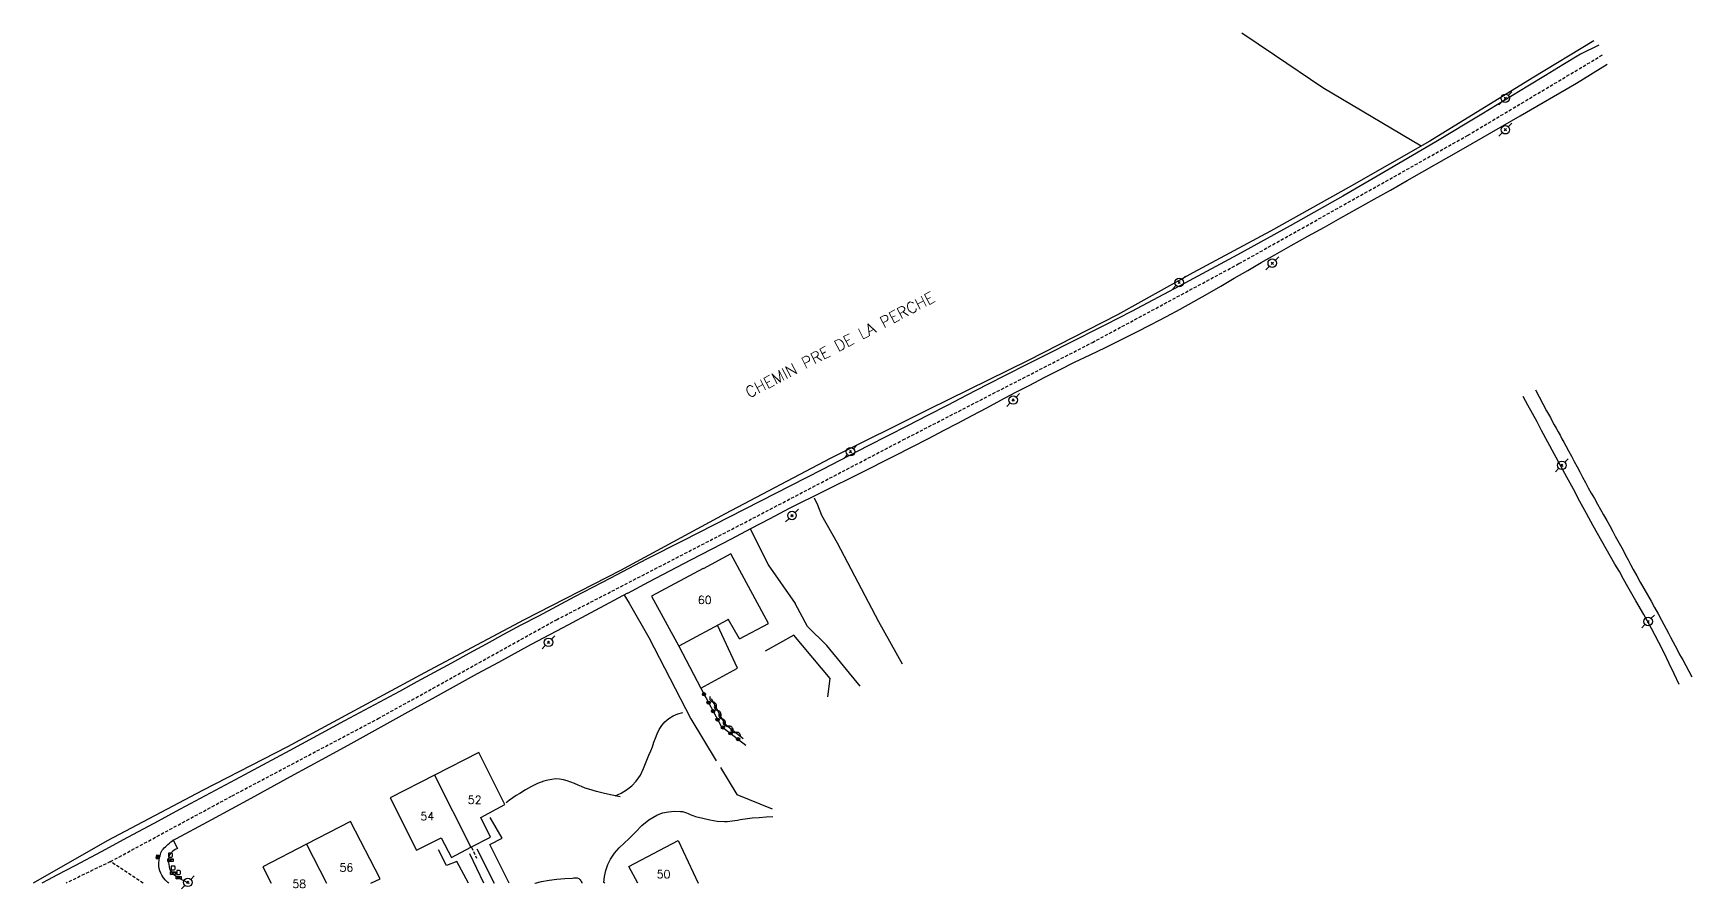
# Model space of a CAD drawing. Header units: millimetres. Extents: x 149000 to 150002, y 151999 to 153000.
# Drawn here: x 149032.4 to 149291.5, y 151999.1 to 152132.6 of the extents above; entities that cross this region are included whole.
import ezdxf
from ezdxf.enums import TextEntityAlignment as Align

# ---------------------------------------------------------------- set-up
doc = ezdxf.new("R2010")
doc.units = ezdxf.units.MM
doc.linetypes.add('DASHED', pattern=[0.75, 0.5, -0.25])
doc.layers.get('0').update_dxf_attribs({"linetype": 'CONTINUOUS'})
for name, color, linetype in [('W0001', 6, 'DASHED'), ('W0008', 7, 'CONTINUOUS'), ('W0014', 7, 'CONTINUOUS'), ('W0017', 7, 'CONTINUOUS'), ('w0101', 7, 'CONTINUOUS'), ('W0104', 1, 'CONTINUOUS'), ('W0112', 1, 'DASHED'), ('w0211', 2, 'CONTINUOUS'), ('W0214', 2, 'CONTINUOUS'), ('W0310', 3, 'CONTINUOUS'), ('w0323', 7, 'CONTINUOUS'), ('W0330', 7, 'CONTINUOUS'), ('W0401', 7, 'CONTINUOUS'), ('W0438', 7, 'CONTINUOUS'), ('W0473', 7, 'CONTINUOUS'), ('W0989', 7, 'CONTINUOUS'), ('W0991', 7, 'CONTINUOUS'), ('W1102', 7, 'CONTINUOUS')]:
    doc.layers.add(name, color=color, linetype=linetype)
doc.styles.get("Standard").update_dxf_attribs({"font": 'romans.shx', "width": 0.85})

# ---------------------------------------------------------------- blocks, each defined once
blk = doc.blocks.new('T401')
for p, q in [((-0.3, 0.3), (0, 0.3)), ((-0.3, -0.25), (-0.3, 0.3)), ((-0.3, 0.15), (0, 0.15)), ((-0.3, 0), (0, 0)), ((0, 0.3), (0, -0.25)), ((-0.3, -0.15), (0, -0.15)), ((-0.3, -0.25), (-0.3, -0.3)), ((-0.3, -0.3), (0, -0.3)), ((0, -0.3), (0, -0.25))]:
    blk.add_line(p, q)
blk = doc.blocks.new('T473')
for p, q in [((-0.166667, 0.166667), (0.166667, -0.166667)), ((-0.166667, -0.166667), (0.166667, 0.166667)), ((0.500001, 0.500001), (1.000002, 1.000002)), ((-1.000002, -1.000002), (-0.500001, -0.500001))]:
    blk.add_line(p, q)
blk.add_ellipse((0, 0), major_axis=(0.471405, 0.471405), ratio=1, start_param=5.4977871438, end_param=11.780972451)
blk = doc.blocks.new('T438')
for p, q in [((-0.4, 0.2), (0.4, 0.2)), ((-0.4, -0.2), (-0.4, 0.2)), ((0.15, 1.1), (-0.3, 1.1)), ((-0.3, 1.1), (-0.3, 0.5)), ((-0.3, 0.5), (0.15, 0.5)), ((0.3, 0.65), (0.3, 0.95)), ((0.4, 0.2), (0.4, -0.2))]:
    blk.add_line(p, q)
at = {"flags": 128}
for points in [[(-0.4, -0.2), (0.4, 0.2)], [(0.4, -0.2), (-0.4, -0.2)]]:
    blk.add_lwpolyline(points, dxfattribs=at)
for centre, major_axis, start_param, end_param in [((0.15, 0.95), (0.106, -0.106), 0.785398, 2.356194), ((0.15, 0.65), (0.106, 0.106), 3.926991, 5.497787)]:
    blk.add_ellipse(centre, major_axis=major_axis, ratio=1, start_param=start_param, end_param=end_param)
blk = doc.blocks.new('t323o')
at = {"color": 0, "linetype": 'Continuous'}
for radius in [0.25, 0.15]:
    blk.add_circle((0, 0), radius, dxfattribs=at)
blk = doc.blocks.new('t310o')
at = {"color": 0, "linetype": 'Continuous'}
for centre, start, end in [((-0.5, 0.38), 216.8699, 323.1304), ((0.5, -0.37), 36.8699, 143.1303)]:
    blk.add_arc(centre, 0.625, start, end, dxfattribs=at)

msp = doc.modelspace()

# ---------------------------------------------------------------- linework, layer by layer
at = {"layer": 'W0001'}
for points in [[(149044.52, 152003.36), (149063.51, 152013.62), (149086.3, 152025.67), (149114.17, 152041.09), (149142.19, 152055.55), (149168.28, 152069.15), (149197.85, 152084.36), (149220.75, 152096.66), (149256.46, 152116.68), (149277.58, 152129.27)], [(149044.52, 152003.36), (149037.6, 152000)], [(149049.65, 152000), (149044.52, 152003.36)]]:
    msp.add_lwpolyline(points, dxfattribs=at)
at = {"layer": 'W0008'}
for points in [[(149276.92, 152130.76), (149274.06, 152129.37), (149271.34, 152127.68), (149268.61, 152126), (149265.87, 152124.34), (149258.68, 152119.99), (149251.47, 152115.67), (149244.23, 152111.38), (149236.95, 152107.18), (149228.77, 152102.58), (149220.54, 152098.05), (149212.28, 152093.6), (149203.98, 152089.2), (149201.94, 152088.14), (149199.89, 152087.09), (149197.83, 152086.05), (149195.78, 152085.02), (149193.72, 152083.99), (149191.66, 152082.96), (149189.6, 152081.93), (149187.54, 152080.89), (149184.45, 152079.31), (149181.36, 152077.73), (149178.27, 152076.14), (149175.18, 152074.55), (149172.1, 152072.96), (149169.01, 152071.38), (149165.92, 152069.79), (149162.83, 152068.21), (149155.6, 152064.51), (149148.37, 152060.81), (149141.14, 152057.12), (149133.91, 152053.42)], [(149150.56, 152058.49), (149156.04, 152061.19), (149161.5, 152063.92), (149166.94, 152066.67), (149172.38, 152069.45), (149174.63, 152070.62), (149176.87, 152071.79), (149179.11, 152072.98), (149181.35, 152074.17), (149183.58, 152075.36), (149185.82, 152076.55), (149188.07, 152077.72), (149190.32, 152078.89), (149192.7, 152080.09), (149195.09, 152081.27), (149197.49, 152082.44), (149199.89, 152083.6), (149202.29, 152084.77), (149204.68, 152085.95), (149207.06, 152087.15), (149209.42, 152088.39), (149211.57, 152089.55), (149213.69, 152090.74), (149215.81, 152091.94), (149217.91, 152093.16), (149220.02, 152094.38), (149222.12, 152095.61), (149224.23, 152096.82), (149226.34, 152098.03), (149228.92, 152099.48), (149231.5, 152100.93), (149234.09, 152102.37), (149236.67, 152103.81), (149239.26, 152105.25), (149241.84, 152106.7), (149244.42, 152108.15), (149246.99, 152109.61), (149255.83, 152114.65), (149264.64, 152119.72), (149273.44, 152124.81), (149278.24, 152127.79)], [(149133.91, 152053.42), (149128.25, 152050.53), (149122.6, 152047.6), (149116.96, 152044.65), (149111.34, 152041.68), (149108.62, 152040.23), (149105.9, 152038.77), (149103.19, 152037.29), (149100.49, 152035.82), (149097.78, 152034.34), (149095.07, 152032.86), (149092.36, 152031.39), (149089.65, 152029.92), (149081.09, 152025.31), (149072.53, 152020.71), (149063.97, 152016.12), (149055.4, 152011.52), (149051.29, 152009.31), (149047.19, 152007.1), (149043.08, 152004.89), (149038.97, 152002.7), (149037.57, 152001.96), (149036.17, 152001.23), (149034.77, 152000.5), (149033.81, 152000)], [(149054.18, 152006.58), (149060.34, 152009.93), (149066.5, 152013.28), (149072.65, 152016.63), (149078.8, 152019.99), (149082.09, 152021.8), (149085.39, 152023.62), (149088.68, 152025.43), (149091.97, 152027.25), (149095.26, 152029.07), (149098.56, 152030.88), (149101.85, 152032.69), (149105.16, 152034.49), (149110.18, 152037.21), (149115.22, 152039.91), (149120.26, 152042.6), (149125.3, 152045.28)]]:
    msp.add_lwpolyline(points, dxfattribs=at)
at = {"layer": 'W0014'}
for points in [[(149289.47, 152030.99), (149288.72, 152032.64), (149287.94, 152034.29), (149287.14, 152035.92), (149286.32, 152037.54), (149285.15, 152039.73), (149283.95, 152041.9), (149282.72, 152044.05), (149281.5, 152046.21), (149280.82, 152047.41), (149280.15, 152048.6), (149279.47, 152049.79), (149278.79, 152050.98), (149278.1, 152052.17), (149277.43, 152053.37), (149276.75, 152054.56), (149276.08, 152055.76), (149275.04, 152057.65), (149274, 152059.55), (149272.97, 152061.45), (149271.94, 152063.35), (149270.96, 152065.17), (149269.97, 152067), (149268.98, 152068.82), (149268, 152070.65), (149267.29, 152071.96), (149266.58, 152073.28), (149265.87, 152074.59), (149265.15, 152075.91)], [(149267.03, 152076.98), (149267.61, 152075.89), (149268.2, 152074.81), (149268.79, 152073.72), (149269.38, 152072.63), (149269.68, 152072.08), (149269.98, 152071.53), (149270.28, 152070.99), (149270.58, 152070.44), (149270.89, 152069.89), (149271.19, 152069.35), (149271.49, 152068.8), (149271.79, 152068.25), (149272.23, 152067.43), (149272.66, 152066.62), (149273.1, 152065.8), (149273.54, 152064.98), (149273.97, 152064.16), (149274.41, 152063.34), (149274.85, 152062.52), (149275.3, 152061.7), (149275.77, 152060.85), (149276.25, 152060), (149276.73, 152059.15), (149277.21, 152058.3), (149277.69, 152057.45), (149278.17, 152056.6), (149278.65, 152055.74), (149279.12, 152054.89), (149279.52, 152054.15), (149279.92, 152053.41), (149280.32, 152052.67), (149280.72, 152051.93), (149281.12, 152051.18), (149281.51, 152050.44), (149281.91, 152049.7), (149282.32, 152048.96), (149282.87, 152047.97), (149283.42, 152046.97), (149283.98, 152045.98), (149284.54, 152044.99), (149285.1, 152044), (149285.65, 152043.01), (149286.2, 152042.01), (149286.75, 152041.01), (149287.11, 152040.35), (149287.46, 152039.69), (149287.81, 152039.02), (149288.16, 152038.36), (149288.51, 152037.69), (149288.86, 152037.03), (149289.21, 152036.37), (149289.56, 152035.7), (149290.04, 152034.82), (149290.51, 152033.94), (149290.99, 152033.06), (149291.47, 152032.17)], [(149125.3, 152045.27), (149128.59, 152046.99), (149131.88, 152048.71), (149135.17, 152050.43), (149138.46, 152052.15), (149141.49, 152053.74), (149144.51, 152055.32), (149147.53, 152056.9), (149150.55, 152058.49)], [(149053.65, 152000), (149053.5, 152000.08), (149053.13, 152000.44), (149052.81, 152000.84), (149052.54, 152001.25), (149052.37, 152001.58), (149052.23, 152001.92), (149052.14, 152002.27), (149052.08, 152002.63), (149052.07, 152002.84), (149052.07, 152003.05), (149052.08, 152003.26), (149052.1, 152003.46), (149052.13, 152003.67), (149052.17, 152003.87), (149052.22, 152004.08), (149052.26, 152004.28), (149052.32, 152004.5), (149052.39, 152004.71), (149052.48, 152004.93), (149052.59, 152005.13), (149052.74, 152005.32), (149052.91, 152005.5), (149053.09, 152005.66), (149053.27, 152005.83), (149053.5, 152006.03), (149053.73, 152006.23), (149053.97, 152006.42), (149054.21, 152006.61)], [(149055, 152005.39), (149054.6, 152005.24), (149054.25, 152005), (149053.95, 152004.7), (149053.71, 152004.35), (149053.61, 152004.08), (149053.57, 152003.79), (149053.58, 152003.51), (149053.6, 152003.24), (149053.62, 152002.9), (149053.67, 152002.57), (149053.76, 152002.24), (149053.9, 152001.93), (149054.1, 152001.65), (149054.35, 152001.42), (149054.61, 152001.21), (149054.88, 152001.02), (149055.23, 152000.79), (149055.59, 152000.58), (149055.97, 152000.39), (149056.34, 152000.22), (149056.72, 152000.05), (149056.82, 152000)], [(149054.24, 152006.83), (149055, 152005.39)]]:
    msp.add_lwpolyline(points, dxfattribs=at)
at = {"layer": 'W0017'}
for points in [[(149144.44, 152055.32), (149147.23, 152049.65), (149151.43, 152043.61)], [(149161.6, 152030.75), (149156.4, 152037.09), (149153.38, 152040.05), (149151.43, 152043.61)], [(149156.55, 152029.07), (149156.9, 152031.94), (149151.21, 152038.68), (149146.75, 152036.21)], [(149106.76, 152000), (149103.77, 152006.03), (149105.69, 152007.03), (149103.83, 152010.23)], [(149100.43, 152000), (149098.63, 152003.4), (149097, 152002.75), (149095.75, 152005.19)], [(149101.73, 152005.37), (149104.43, 152000)], [(149102.83, 152000), (149100.66, 152004.55)]]:
    msp.add_lwpolyline(points, dxfattribs=at)
at = {"layer": 'w0101'}
for points in [[(149137.06, 152049.06), (149137.06, 152049.08), (149129.01, 152044.77)], [(149141.39, 152051.37), (149137.06, 152049.06)], [(149142.73, 152038.14), (149147.3, 152040.51), (149141.39, 152051.37)], [(149129.01, 152044.77), (149133.29, 152036.99)], [(149142.73, 152038.14), (149141, 152041.17), (149140.8, 152041.05), (149140.8, 152041.05), (149133.29, 152036.99)], [(149102.05, 152020.4), (149095.12, 152016.85)], [(149100.82, 152005.59), (149103.85, 152007.16), (149102.35, 152010.23), (149106.09, 152012.28), (149102.05, 152020.4)], [(149095.12, 152016.85), (149088.19, 152013.3), (149092.33, 152005.13), (149096.18, 152007.06), (149097.79, 152004.02), (149100.82, 152005.59)], [(149081.98, 152009.61), (149075.15, 152006.08)], [(149085.17, 152000), (149086.62, 152000.69), (149081.98, 152009.61)], [(149075.15, 152006.08), (149068.31, 152002.56), (149069.61, 152000)], [(149126.9, 152000), (149125.49, 152002.57), (149133.18, 152006.63), (149136.31, 152000)]]:
    msp.add_lwpolyline(points, dxfattribs=at)
at = {"layer": 'W0104'}
msp.add_lwpolyline([(149133.29, 152036.99), (149133.29, 152036.97), (149136.72, 152030.41), (149142.44, 152033.53), (149139.33, 152040.26)], dxfattribs=at)
at = {"layer": 'W0112'}
msp.add_lwpolyline([(149100.89, 152005.62), (149101.7, 152003.92)], dxfattribs=at)
at = {"layer": 'w0211'}
for points in [[(149121.57, 152000.1), (149121.67, 152001.05), (149121.88, 152001.99), (149122.19, 152002.89), (149122.61, 152003.76), (149123.22, 152004.67), (149123.96, 152005.49), (149124.76, 152006.24), (149125.54, 152006.98), (149126.52, 152007.96), (149127.52, 152008.97), (149128.61, 152009.9), (149129.84, 152010.62), (149130.73, 152010.95), (149131.66, 152011.15), (149132.6, 152011.23), (149133.55, 152011.2), (149133.86, 152011.16), (149134.16, 152011.08), (149134.46, 152010.98), (149134.75, 152010.86), (149135.03, 152010.73), (149135.32, 152010.61), (149135.61, 152010.5), (149135.9, 152010.41), (149137.01, 152010.13), (149138.12, 152009.88), (149139.25, 152009.69), (149140.39, 152009.6), (149140.81, 152009.61), (149141.22, 152009.65), (149141.62, 152009.7), (149142.03, 152009.77), (149142.43, 152009.85), (149142.83, 152009.93), (149143.24, 152010), (149143.64, 152010.05), (149144.72, 152010.17), (149145.81, 152010.26), (149146.89, 152010.35), (149147.98, 152010.42)], [(149110.77, 152000), (149110.83, 152000.02), (149111.84, 152000.23), (149113.04, 152000.45), (149114.24, 152000.62), (149115.45, 152000.74), (149116.66, 152000.8), (149116.9, 152000.82), (149117.15, 152000.85), (149117.4, 152000.83), (149117.65, 152000.74), (149117.78, 152000.64), (149117.89, 152000.52), (149117.98, 152000.38), (149118.05, 152000.23), (149118.11, 152000.09), (149118.15, 152000)]]:
    msp.add_lwpolyline(points, dxfattribs=at)
at = {"layer": 'W0214'}
for points in [[(149123.35, 152013.63), (149124.27, 152014.04), (149125.13, 152014.57), (149125.92, 152015.2), (149126.62, 152015.92), (149127.27, 152016.86), (149127.76, 152017.9), (149128.17, 152018.95), (149128.61, 152019.97), (149128.9, 152020.62), (149129.15, 152021.29), (149129.39, 152021.97), (149129.62, 152022.64), (149129.9, 152023.31), (149130.22, 152023.97), (149130.62, 152024.6), (149131.09, 152025.17), (149131.7, 152025.7), (149132.39, 152026.13), (149133.13, 152026.44), (149133.92, 152026.63)], [(149124.11, 152013.44), (149122.88, 152013.7), (149121.65, 152013.99), (149120.44, 152014.31), (149119.23, 152014.65), (149118.65, 152014.84), (149118.1, 152015.06), (149117.55, 152015.3), (149117, 152015.54), (149116.43, 152015.77), (149115.86, 152015.97), (149115.27, 152016.13), (149114.66, 152016.23), (149114.04, 152016.25), (149113.42, 152016.19), (149112.81, 152016.07), (149112.21, 152015.9), (149111.22, 152015.53), (149110.27, 152015.06), (149109.35, 152014.54), (149108.45, 152014.01), (149107.89, 152013.66), (149107.35, 152013.3), (149106.82, 152012.92), (149106.31, 152012.52)], [(149121.73, 152000), (149121.57, 152000.1)]]:
    msp.add_lwpolyline(points, dxfattribs=at)
at = {"layer": 'W0310'}
msp.add_lwpolyline([(149138.32, 152028.83), (149140.42, 152024.92), (149143.3, 152022.57)], dxfattribs=at)
at = {"layer": 'w0323'}
msp.add_lwpolyline([(149136.72, 152030.41), (149139.88, 152024.49), (149143.73, 152021.55)], dxfattribs=at)
at = {"layer": 'W0330'}
for points in [[(149249.19, 152114.97), (149233.82, 152124.1), (149226.29, 152129.21), (149221.18, 152132.62)], [(149276.17, 152131.43), (149266.56, 152125.58), (149250.57, 152115.76), (149237.98, 152108.6), (149225.66, 152101.73), (149213.53, 152095.21), (149201.77, 152088.66), (149187.85, 152081.57), (149172.25, 152073.92), (149156.92, 152066.25), (149140.49, 152057.62), (149124.18, 152048.8), (149109.1, 152041.06), (149093.55, 152032.79), (149072.15, 152021.29), (149058.87, 152014.48), (149044.01, 152006.6), (149032.45, 152000)], [(149168.2, 152034.17), (149164.53, 152040.75), (149158.08, 152053.04), (149155.6, 152057.37), (149154.99, 152058.99), (149154.44, 152060.09)], [(149124.68, 152045.03), (149125.5, 152043.69), (149128.6, 152038.33), (149135.15, 152025.62), (149139.13, 152019.09)], [(149139.78, 152018.03), (149142.33, 152013.85), (149147.87, 152011.57)]]:
    msp.add_lwpolyline(points, dxfattribs=at)
at = {"layer": 'W1102'}
for points in [[(149095.12, 152016.85), (149100.82, 152005.59)], [(149075.15, 152006.08), (149078.27, 152000)]]:
    msp.add_lwpolyline(points, dxfattribs=at)

# ---------------------------------------------------------------- block references
at = {"layer": 'W0310'}
for p, rotation in [((149138.63, 152028.25), 298.337472616775), ((149139.34, 152026.93), 298.337472616775), ((149140.05, 152025.61), 298.337472616775), ((149140.98, 152024.47), 320.7279673404782), ((149142.14, 152023.52), 320.7279673404782)]:
    msp.add_blockref('t310o', p, dxfattribs=dict(at, rotation=rotation))
at = {"layer": 'w0323'}
for p, rotation in [((149137.21, 152029.48), 298.0880492106599), ((149137.92, 152028.16), 298.0880492106599), ((149138.63, 152026.83), 298.0880492106599), ((149139.33, 152025.51), 298.0880492106599), ((149140.15, 152024.28), 322.6494125562999), ((149141.34, 152023.37), 322.6494125562999), ((149142.53, 152022.46), 322.6494125562999)]:
    msp.add_blockref('t323o', p, dxfattribs=dict(at, rotation=rotation))
at = {"layer": 'W0401', "rotation": 347.5886455468901}
msp.add_blockref('T401', (149051.99, 152004.06), dxfattribs=at)
at = {"layer": 'W0438'}
for p in [(149053.9, 152003.57), (149054.3, 152001.57), (149055.17, 152000.85)]:
    msp.add_blockref('T438', p, dxfattribs=at)
at = {"layer": 'W0473'}
for p in [(149262.34, 152122.46), (149262.35, 152117.56), (149225.95, 152096.72), (149211.41, 152093.73), (149185.49, 152075.38), (149160.09, 152067.32), (149271.16, 152065.19), (149150.95, 152057.35), (149284.64, 152040.83), (149112.91, 152037.57), (149056.61, 152000.12)]:
    msp.add_blockref('T473', p, dxfattribs=at)

# ---------------------------------------------------------------- texts
at = {"layer": 'W0989'}
msp.add_text('CHEMIN PRE DE LA PERCHE', height=1.75, rotation=27.4743, dxfattribs=at).set_placement((149144.24, 152075.63))
at = {"layer": 'W0991'}
for s, p in [('60', (149137.32, 152044.18)), ('52', (149101.4, 152013)), ('54', (149094, 152010.44)), ('56', (149081.37, 152002.44)), ('58', (149074, 151999.88)), ('50', (149130.89, 152001.39))]:
    msp.add_text(s, height=1.25, dxfattribs=at).set_placement(p, align=Align.MIDDLE_CENTER)

doc.saveas('drawing.dxf')
